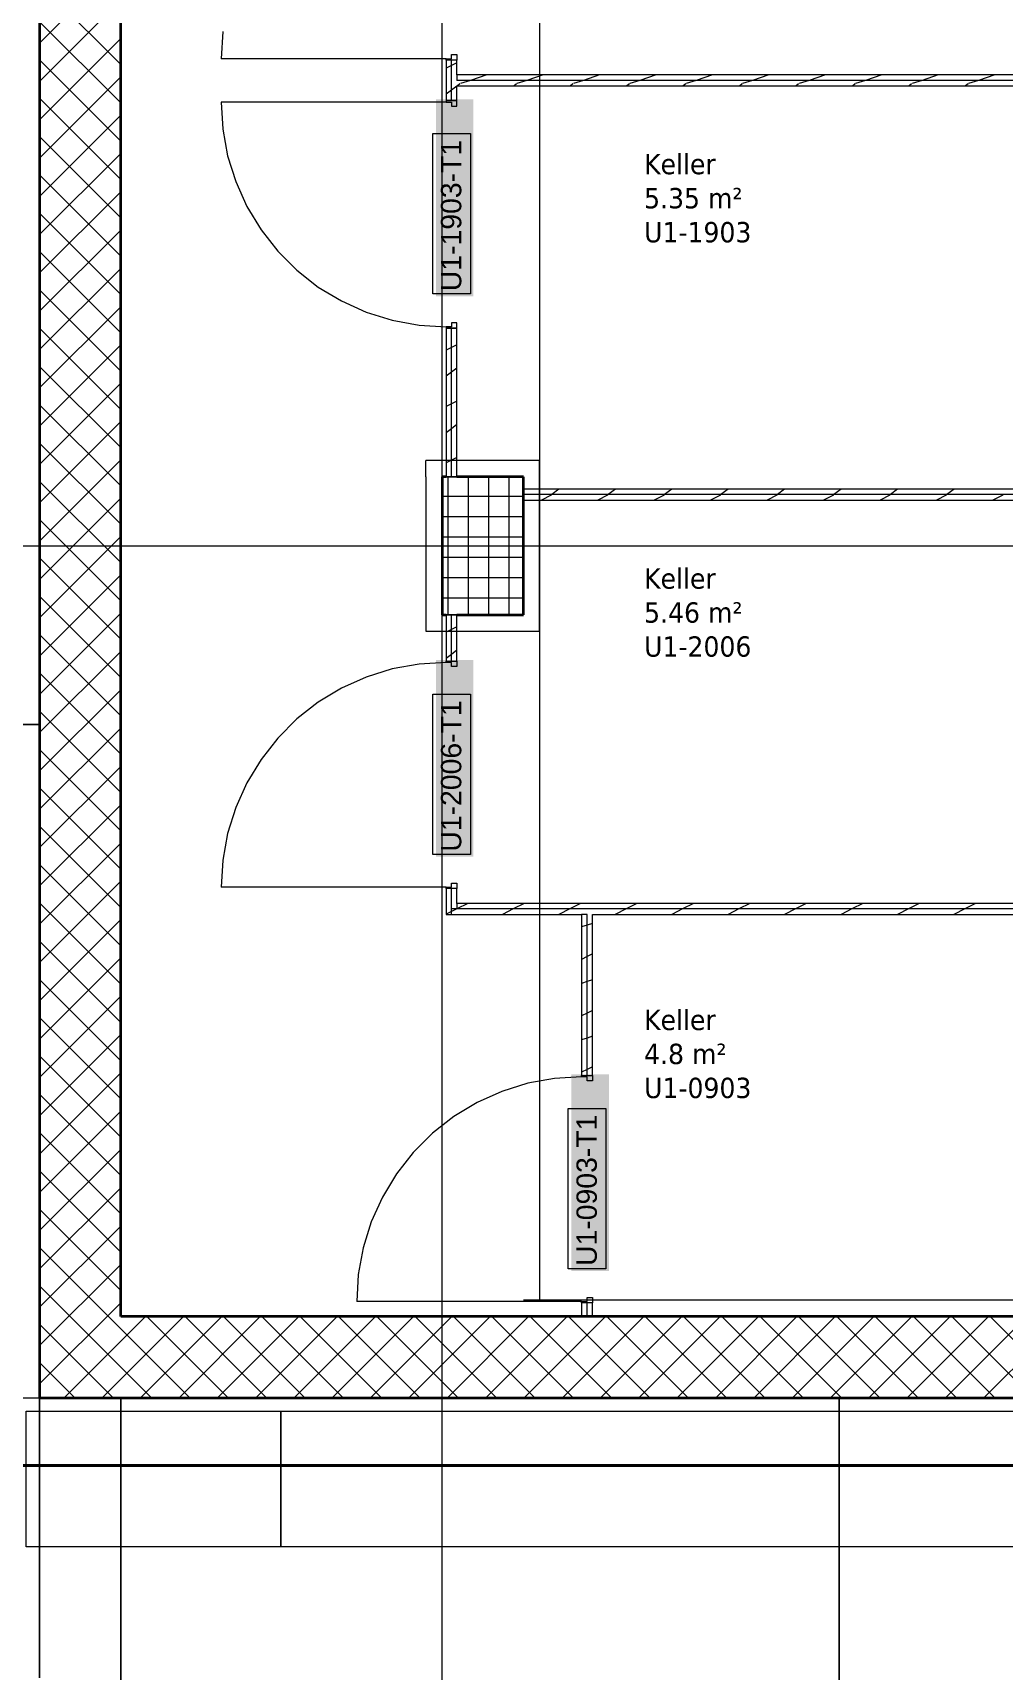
# Model space of a CAD drawing. Extents: x -882 to 613, y -179 to 707.
# Drawn here: x 105 to 176.6, y -104.9 to 16 of the extents above; entities that cross this region are included whole.
import ezdxf
from ezdxf.lldxf.tags import DXFTag

# ---------------------------------------------------------------- set-up
doc = ezdxf.new("R2010")
doc.units = 0
doc.layers.get('0').update_dxf_attribs({"lineweight": 13})
for name, color, linetype, lineweight, true_color in [('A-____-MATC-OTLN', 7, 'Strichpunkt - Mittel', 40, 0x0080ff), ('A-DETL-____-OTLN', 5, 'Continuous', 9, 0x0000ff), ('EL01_WAN_Trassen', 40, 'Continuous', 13, 0xffbf00)]:
    doc.layers.add(name, color=color, linetype=linetype, lineweight=lineweight, true_color=true_color)
for name, color, linetype, lineweight in [('A-AREA-____-IDEN', 7, 'Continuous', 5), ('A-DOOR-____-IDEN', 7, 'Continuous', 5), ('A-DOOR-FRAM-MCUT', 7, 'Continuous', 9), ('A-DOOR-OPNG-OTLN', 7, 'Continuous', 9), ('A-FLOR-____-OVHD', 7, 'Strichpunkt - Fein', 9), ('A-WALL-____-MCUT', 7, 'Continuous', 35), ('A-WALL-____-PATT', 7, 'Continuous', 35), ('A-WALL-FNSH-MCUT', 7, 'Continuous', 35), ('C-PRKG-____-OTLN', 7, 'Continuous', 9), ('S-COLS-____-MCUT', 7, 'Continuous', 35), ('S-COLS-____-OTLN', 7, 'Continuous', 9), ('S-GRID-____-OTLN', 7, 'Continuous', 5)]:
    doc.layers.add(name, color=color, linetype=linetype, lineweight=lineweight)
doc.styles.get("Standard").update_dxf_attribs({"font": 'arial.ttf'})
tags = doc.linetypes.add('_Rasterlinie_', pattern=[0.375, 0.2, -0.05, 0.075, -0.05]).pattern_tags.tags
tags[10:11] = [DXFTag(74, 4), DXFTag(75, 0), DXFTag(340, '0'), DXFTag(46, 1.0), DXFTag(50, 0.0), DXFTag(44, 0.0), DXFTag(45, 0.0)]
tags[8:9] = [DXFTag(74, 4), DXFTag(75, 0), DXFTag(340, '0'), DXFTag(46, 1.0), DXFTag(50, 0.0), DXFTag(44, 0.0), DXFTag(45, 0.0)]
tags[6:7] = [DXFTag(74, 4), DXFTag(75, 0), DXFTag(340, '0'), DXFTag(46, 1.0), DXFTag(50, 0.0), DXFTag(44, 0.0), DXFTag(45, 0.0)]
tags[4:5] = [DXFTag(74, 4), DXFTag(75, 0), DXFTag(340, '0'), DXFTag(46, 1.0), DXFTag(50, 0.0), DXFTag(44, 0.0), DXFTag(45, 0.0)]
tags = doc.linetypes.add('_Strichliert - Fein_', pattern=[0.15, 0.1, -0.05]).pattern_tags.tags
tags[6:7] = [DXFTag(74, 4), DXFTag(75, 0), DXFTag(340, '0'), DXFTag(46, 1.0), DXFTag(50, 0.0), DXFTag(44, 0.0), DXFTag(45, 0.0)]
tags[4:5] = [DXFTag(74, 4), DXFTag(75, 0), DXFTag(340, '0'), DXFTag(46, 1.0), DXFTag(50, 0.0), DXFTag(44, 0.0), DXFTag(45, 0.0)]
tags = doc.linetypes.add('Strichpunkt - Fein', pattern=[0.2, 0.1, -0.05, 0, -0.05]).pattern_tags.tags
tags[10:11] = [DXFTag(74, 4), DXFTag(75, 0), DXFTag(340, '0'), DXFTag(46, 1.0), DXFTag(50, 0.0), DXFTag(44, 0.0), DXFTag(45, 0.0)]
tags[8:9] = [DXFTag(74, 4), DXFTag(75, 0), DXFTag(340, '0'), DXFTag(46, 1.0), DXFTag(50, 0.0), DXFTag(44, 0.0), DXFTag(45, 0.0)]
tags[6:7] = [DXFTag(74, 4), DXFTag(75, 0), DXFTag(340, '0'), DXFTag(46, 1.0), DXFTag(50, 0.0), DXFTag(44, 0.0), DXFTag(45, 0.0)]
tags[4:5] = [DXFTag(74, 4), DXFTag(75, 0), DXFTag(340, '0'), DXFTag(46, 1.0), DXFTag(50, 0.0), DXFTag(44, 0.0), DXFTag(45, 0.0)]
tags = doc.linetypes.add('Strichpunkt - Mittel', pattern=[0.35, 0.15, -0.1, 0, -0.1]).pattern_tags.tags
tags[10:11] = [DXFTag(74, 4), DXFTag(75, 0), DXFTag(340, '0'), DXFTag(46, 1.0), DXFTag(50, 0.0), DXFTag(44, 0.0), DXFTag(45, 0.0)]
tags[8:9] = [DXFTag(74, 4), DXFTag(75, 0), DXFTag(340, '0'), DXFTag(46, 1.0), DXFTag(50, 0.0), DXFTag(44, 0.0), DXFTag(45, 0.0)]
tags[6:7] = [DXFTag(74, 4), DXFTag(75, 0), DXFTag(340, '0'), DXFTag(46, 1.0), DXFTag(50, 0.0), DXFTag(44, 0.0), DXFTag(45, 0.0)]
tags[4:5] = [DXFTag(74, 4), DXFTag(75, 0), DXFTag(340, '0'), DXFTag(46, 1.0), DXFTag(50, 0.0), DXFTag(44, 0.0), DXFTag(45, 0.0)]

# ---------------------------------------------------------------- blocks, each defined once
blk = doc.blocks.new('Referenz-A0UJ2IESXE', base_point=(-902.38, -164.15))
at = {"layer": 'A-____-MATC-OTLN', "color": 0, "linetype": 'Strichpunkt - Mittel', "ltscale": 0.4}
blk.add_line((-854.49, -89.81), (391.8, -89.81), dxfattribs=at)
at = {"layer": 'A-DETL-____-OTLN', "color": 0, "linetype": '_Strichliert - Fein_', "ltscale": 0.13}
blk.add_line((133.99, -16.81), (133.99, -15.61), dxfattribs=at)
at = {"layer": 'A-DOOR-____-IDEN', "color": 0, "linetype": 'Continuous', "ltscale": 0.13}
for p, q in [((134.5, -3.31), (134.5, 8.53)), ((134.5, 8.53), (137.28, 8.53)), ((137.28, 8.53), (137.28, -3.31)), ((137.28, -3.31), (134.5, -3.31)), ((134.5, -44.69), (134.5, -32.85)), ((134.5, -32.85), (137.28, -32.85)), ((137.28, -32.85), (137.28, -44.69)), ((137.28, -44.69), (134.5, -44.69)), ((144.5, -75.28), (144.5, -63.44)), ((144.5, -63.44), (147.28, -63.44)), ((147.28, -63.44), (147.28, -75.28)), ((147.28, -75.28), (144.5, -75.28))]:
    blk.add_line(p, q, dxfattribs=at)
at = {"layer": 'A-DOOR-____-IDEN', "color": 7, "linetype": 'Continuous', "ltscale": 0.13, "true_color": 0xffffff}
for points in [[(134.74, -3.48), (137.5, -3.48), (134.74, 11.06)], [(137.5, -3.48), (134.74, 11.06), (137.5, 11.06)], [(134.74, -44.87), (137.5, -44.87), (134.74, -30.33)], [(137.5, -44.87), (134.74, -30.33), (137.5, -30.33)], [(144.74, -75.46), (147.5, -75.46), (144.74, -60.92)], [(147.5, -75.46), (144.74, -60.92), (147.5, -60.92)]]:
    blk.add_solid(points, dxfattribs=at)
at = {"layer": 'A-DOOR-FRAM-MCUT', "color": 0, "linetype": 'Continuous', "ltscale": 0.13}
for p, q in [((135.49, 14.06), (135.89, 14.06)), ((135.49, 13.96), (135.49, 14.06)), ((136.29, 13.96), (135.49, 13.96)), ((135.89, 14.36), (136.29, 14.36)), ((135.89, 14.06), (135.89, 14.36)), ((136.29, 14.36), (136.29, 13.96)), ((135.49, 10.96), (135.49, 10.86)), ((136.29, 10.96), (135.49, 10.96)), ((136.29, 10.56), (136.29, 10.96)), ((135.49, 10.86), (135.89, 10.86)), ((135.89, 10.86), (135.89, 10.56)), ((135.89, 10.56), (136.29, 10.56)), ((135.49, -5.74), (135.49, -5.84)), ((135.89, -5.74), (135.49, -5.74)), ((135.49, -5.84), (136.29, -5.84)), ((136.29, -5.44), (135.89, -5.44)), ((135.89, -5.44), (135.89, -5.74)), ((136.29, -5.84), (136.29, -5.44)), ((135.49, -30.42), (136.29, -30.42)), ((135.49, -30.52), (135.49, -30.42)), ((135.89, -30.52), (135.49, -30.52)), ((135.89, -30.82), (135.89, -30.52)), ((136.29, -30.82), (135.89, -30.82)), ((136.29, -30.42), (136.29, -30.82)), ((135.49, -47.12), (135.89, -47.12)), ((135.49, -47.22), (135.49, -47.12)), ((135.89, -46.82), (136.29, -46.82)), ((135.89, -47.12), (135.89, -46.82)), ((136.29, -46.82), (136.29, -47.22)), ((136.29, -47.22), (135.49, -47.22)), ((145.49, -61.01), (146.29, -61.01)), ((145.49, -61.11), (145.49, -61.01)), ((145.89, -61.11), (145.49, -61.11)), ((145.89, -61.41), (145.89, -61.11)), ((146.29, -61.41), (145.89, -61.41)), ((146.29, -61.01), (146.29, -61.41)), ((145.49, -77.71), (145.89, -77.71)), ((145.49, -77.81), (145.49, -77.71)), ((146.29, -77.81), (145.49, -77.81)), ((145.89, -77.41), (146.29, -77.41)), ((145.89, -77.71), (145.89, -77.41)), ((146.29, -77.41), (146.29, -77.81))]:
    blk.add_line(p, q, dxfattribs=at)
at = {"layer": 'A-DOOR-OPNG-OTLN', "color": 0, "linetype": 'Continuous', "ltscale": 0.13}
for p, q in [((119.01, 16.07), (118.89, 14.06)), ((135.49, 14.06), (118.89, 14.06)), ((135.49, 10.86), (118.89, 10.86)), ((118.89, 10.86), (119.01, 8.86)), ((119.01, 8.86), (119.37, 6.89)), ((119.37, 6.89), (119.97, 4.98)), ((119.97, 4.98), (120.79, 3.15)), ((120.79, 3.15), (121.83, 1.43)), ((121.83, 1.43), (123.06, -0.14)), ((123.06, -0.14), (124.48, -1.56)), ((124.48, -1.56), (126.06, -2.8)), ((126.06, -2.8), (127.77, -3.83)), ((127.77, -3.83), (129.6, -4.66)), ((129.6, -4.66), (131.52, -5.25)), ((131.52, -5.25), (133.49, -5.61)), ((133.49, -5.61), (135.49, -5.74)), ((131.52, -31), (129.6, -31.6)), ((133.49, -30.64), (131.52, -31)), ((135.49, -30.52), (133.49, -30.64)), ((127.77, -32.42), (126.06, -33.46)), ((129.6, -31.6), (127.77, -32.42)), ((126.06, -33.46), (124.48, -34.69)), ((124.48, -34.69), (123.06, -36.11)), ((123.06, -36.11), (121.83, -37.69)), ((121.83, -37.69), (120.79, -39.4)), ((120.79, -39.4), (119.97, -41.23)), ((119.97, -41.23), (119.37, -43.14)), ((119.37, -43.14), (119.01, -45.12)), ((119.01, -45.12), (118.89, -47.12)), ((135.49, -47.12), (118.89, -47.12)), ((141.52, -61.59), (139.6, -62.19)), ((143.49, -61.23), (141.52, -61.59)), ((145.49, -61.11), (143.49, -61.23)), ((139.6, -62.19), (137.77, -63.01)), ((136.06, -64.05), (134.48, -65.28)), ((137.77, -63.01), (136.06, -64.05)), ((134.48, -65.28), (133.06, -66.7)), ((133.06, -66.7), (131.83, -68.28)), ((131.83, -68.28), (130.79, -69.99)), ((130.79, -69.99), (129.97, -71.82)), ((129.97, -71.82), (129.37, -73.74)), ((129.37, -73.74), (129.01, -75.71)), ((129.01, -75.71), (128.89, -77.71)), ((145.49, -77.71), (128.89, -77.71))]:
    blk.add_line(p, q, dxfattribs=at)
at = {"layer": 'A-FLOR-____-OVHD', "color": 0, "linetype": 'Strichpunkt - Fein', "ltscale": 0.13}
for p, q in [((142.39, 402.49), (142.39, -77.61)), ((142.39, -15.61), (133.99, -15.61)), ((142.39, -28.21), (142.39, -15.61)), ((133.99, -16.81), (133.99, -28.21)), ((133.99, -28.21), (142.39, -28.21)), ((210.99, -77.61), (141.19, -77.61))]:
    blk.add_line(p, q, dxfattribs=at)
at = {"layer": 'A-WALL-____-MCUT', "color": 0, "linetype": 'Continuous', "ltscale": 0.35}
for p, q in [((105.49, 295.69), (105.49, -84.81)), ((111.49, -78.81), (111.49, 286.69)), ((146.29, -78.81), (111.49, -78.81)), ((360.89, -78.81), (146.29, -78.81)), ((105.49, -84.81), (372.89, -84.81))]:
    blk.add_line(p, q, dxfattribs=at)
at = {"layer": 'A-WALL-____-MCUT', "color": 0, "linetype": 'Continuous', "lineweight": 9, "ltscale": 0.13}
for p, q in [((135.89, 10.96), (135.89, 13.96)), ((136.29, 12.86), (136.29, 12.46)), ((290.69, 12.46), (136.29, 12.46)), ((135.89, -16.81), (135.89, -5.84)), ((135.49, -16.81), (136.29, -16.81)), ((290.69, -18.13), (141.19, -18.13)), ((136.29, -27.01), (135.49, -27.01)), ((135.89, -30.42), (135.89, -27.01)), ((135.89, -49.12), (135.89, -47.22)), ((136.29, -48.32), (136.29, -48.72)), ((290.69, -48.72), (135.89, -48.72)), ((145.89, -49.12), (145.49, -49.12)), ((145.89, -61.01), (145.89, -49.12)), ((145.89, -78.81), (145.89, -77.81))]:
    blk.add_line(p, q, dxfattribs=at)
at = {"layer": 'A-WALL-____-PATT', "color": 0, "linetype": 'Continuous', "lineweight": 9, "ltscale": 0.13}
for p, q in [((105.49, 15.21), (111.49, 21.21)), ((111.49, 13.62), (105.49, 19.62)), ((105.49, 12.38), (111.49, 18.38)), ((111.49, 10.79), (105.49, 16.79)), ((105.49, 9.55), (111.49, 15.55)), ((111.49, 7.97), (105.49, 13.97)), ((135.89, 13.56), (135.49, 13.36)), ((136.29, 13.76), (135.89, 13.56)), ((105.49, 6.72), (111.49, 12.72)), ((136.51, 12.2), (136.33, 12.06)), ((137.29, 12.46), (136.55, 12.22)), ((138.49, 12.86), (137.29, 12.46)), ((140.68, 12.2), (140.5, 12.06)), ((141.45, 12.46), (140.71, 12.22)), ((142.65, 12.86), (141.45, 12.46)), ((144.84, 12.2), (144.66, 12.06)), ((145.62, 12.46), (144.88, 12.22)), ((146.82, 12.86), (145.62, 12.46)), ((149.01, 12.2), (148.83, 12.06)), ((149.78, 12.46), (149.04, 12.22)), ((150.98, 12.86), (149.78, 12.46)), ((153.17, 12.2), (152.99, 12.06)), ((153.95, 12.46), (153.21, 12.22)), ((155.15, 12.86), (153.95, 12.46)), ((157.34, 12.2), (157.16, 12.06)), ((158.11, 12.46), (157.37, 12.22)), ((159.31, 12.86), (158.11, 12.46)), ((161.5, 12.2), (161.32, 12.06)), ((162.28, 12.46), (161.54, 12.22)), ((163.48, 12.86), (162.28, 12.46)), ((165.67, 12.2), (165.49, 12.06)), ((166.44, 12.46), (165.7, 12.22)), ((167.64, 12.86), (166.44, 12.46)), ((169.83, 12.2), (169.65, 12.06)), ((170.61, 12.46), (169.87, 12.22)), ((171.81, 12.86), (170.61, 12.46)), ((174, 12.2), (173.82, 12.06)), ((174.77, 12.46), (174.03, 12.22)), ((175.97, 12.86), (174.77, 12.46)), ((111.49, 5.14), (105.49, 11.14)), ((135.89, 11.73), (135.49, 11.43)), ((136.29, 12.03), (135.89, 11.73)), ((105.49, 3.89), (111.49, 9.89)), ((111.49, 2.31), (105.49, 8.31)), ((105.49, 1.07), (111.49, 7.07)), ((111.49, -0.52), (105.49, 5.48)), ((105.49, -1.76), (111.49, 4.24)), ((111.49, -3.35), (105.49, 2.65)), ((105.49, -4.59), (111.49, 1.41)), ((111.49, -6.18), (105.49, -0.18)), ((105.49, -7.42), (111.49, -1.42)), ((111.49, -9), (105.49, -3)), ((105.49, -10.25), (111.49, -4.25)), ((111.49, -11.83), (105.49, -5.83)), ((105.49, -13.08), (111.49, -7.08)), ((136.29, -7.06), (135.89, -7.26)), ((135.89, -7.26), (135.49, -7.46)), ((111.49, -14.66), (105.49, -8.66)), ((135.89, -9.09), (135.49, -9.39)), ((136.29, -8.79), (135.89, -9.09)), ((105.49, -15.91), (111.49, -9.91)), ((111.49, -17.49), (105.49, -11.49)), ((135.89, -11.43), (135.49, -11.63)), ((136.29, -11.23), (135.89, -11.43)), ((105.49, -18.73), (111.49, -12.73)), ((135.89, -13.26), (135.49, -13.56)), ((136.29, -12.96), (135.89, -13.26)), ((111.49, -20.32), (105.49, -14.32)), ((105.49, -21.56), (111.49, -15.56)), ((135.89, -15.59), (135.49, -15.79)), ((136.29, -15.39), (135.89, -15.59)), ((111.49, -23.15), (105.49, -17.15)), ((143.28, -18.13), (143.18, -18.2)), ((143.81, -17.73), (143.28, -18.13)), ((147.44, -18.13), (147.34, -18.2)), ((147.98, -17.73), (147.44, -18.13)), ((151.61, -18.13), (151.51, -18.2)), ((152.14, -17.73), (151.61, -18.13)), ((155.77, -18.13), (155.67, -18.2)), ((156.31, -17.73), (155.77, -18.13)), ((159.94, -18.13), (159.84, -18.2)), ((160.47, -17.73), (159.94, -18.13)), ((164.1, -18.13), (164.01, -18.2)), ((164.64, -17.73), (164.1, -18.13)), ((168.27, -18.13), (168.17, -18.2)), ((168.8, -17.73), (168.27, -18.13)), ((172.43, -18.13), (172.34, -18.2)), ((172.97, -17.73), (172.43, -18.13)), ((176.6, -18.13), (176.5, -18.2)), ((105.49, -24.39), (111.49, -18.39)), ((143.24, -18.16), (142.52, -18.53)), ((147.41, -18.16), (146.68, -18.53)), ((151.57, -18.16), (150.85, -18.53)), ((155.74, -18.16), (155.01, -18.53)), ((159.9, -18.16), (159.18, -18.53)), ((164.07, -18.16), (163.34, -18.53)), ((168.23, -18.16), (167.51, -18.53)), ((172.4, -18.16), (171.67, -18.53)), ((176.56, -18.16), (175.84, -18.53)), ((111.49, -25.97), (105.49, -19.97)), ((105.49, -27.22), (111.49, -21.22)), ((111.49, -28.8), (105.49, -22.8)), ((105.49, -30.05), (111.49, -24.05)), ((111.49, -31.63), (105.49, -25.63)), ((105.49, -32.88), (111.49, -26.88)), ((111.49, -34.46), (105.49, -28.46)), ((135.89, -28.09), (135.49, -28.29)), ((136.29, -27.89), (135.89, -28.09)), ((105.49, -35.7), (111.49, -29.7)), ((135.89, -29.92), (135.49, -30.22)), ((136.29, -29.62), (135.89, -29.92)), ((111.49, -37.29), (105.49, -31.29)), ((105.49, -38.53), (111.49, -32.53)), ((111.49, -40.12), (105.49, -34.12)), ((105.49, -41.36), (111.49, -35.36)), ((111.49, -42.95), (105.49, -36.95)), ((105.49, -44.19), (111.49, -38.19)), ((111.49, -45.77), (105.49, -39.77)), ((105.49, -47.02), (111.49, -41.02)), ((111.49, -48.6), (105.49, -42.6)), ((105.49, -49.85), (111.49, -43.85)), ((111.49, -51.43), (105.49, -45.43)), ((105.49, -52.67), (111.49, -46.67)), ((111.49, -54.26), (105.49, -48.26)), ((137.08, -48.32), (136.29, -48.71)), ((141.24, -48.32), (140.44, -48.72)), ((145.41, -48.32), (144.61, -48.72)), ((149.57, -48.32), (148.77, -48.72)), ((153.74, -48.32), (152.94, -48.72)), ((157.9, -48.32), (157.1, -48.72)), ((162.07, -48.32), (161.27, -48.72)), ((166.23, -48.32), (165.43, -48.72)), ((170.4, -48.32), (169.6, -48.72)), ((174.56, -48.32), (173.76, -48.72)), ((105.49, -55.5), (111.49, -49.5)), ((135.89, -48.91), (135.49, -49.11)), ((136.28, -48.72), (135.89, -48.91)), ((136.29, -48.71), (136.28, -48.72)), ((140.44, -48.72), (139.64, -49.12)), ((144.61, -48.72), (143.81, -49.12)), ((148.77, -48.72), (147.97, -49.12)), ((152.94, -48.72), (152.14, -49.12)), ((157.1, -48.72), (156.3, -49.12)), ((161.27, -48.72), (160.47, -49.12)), ((165.43, -48.72), (164.63, -49.12)), ((169.6, -48.72), (168.8, -49.12)), ((173.76, -48.72), (172.96, -49.12)), ((145.89, -49.92), (145.49, -50.05)), ((146.29, -49.78), (145.89, -49.92)), ((111.49, -57.09), (105.49, -51.09)), ((105.49, -58.33), (111.49, -52.33)), ((145.89, -52.24), (145.49, -52.44)), ((146.29, -52.04), (145.89, -52.24)), ((111.49, -59.92), (105.49, -53.92)), ((145.89, -54.08), (145.49, -54.21)), ((146.29, -53.95), (145.89, -54.08)), ((105.49, -61.16), (111.49, -55.16)), ((111.49, -62.74), (105.49, -56.74)), ((145.89, -56.41), (145.49, -56.61)), ((146.29, -56.21), (145.89, -56.41)), ((105.49, -63.99), (111.49, -57.99)), ((145.89, -58.25), (145.49, -58.38)), ((146.29, -58.11), (145.89, -58.25)), ((111.49, -65.57), (105.49, -59.57)), ((146.29, -60.37), (145.89, -60.57)), ((105.49, -66.82), (111.49, -60.82)), ((145.89, -60.57), (145.49, -60.77)), ((111.49, -68.4), (105.49, -62.4)), ((105.49, -69.65), (111.49, -63.65)), ((111.49, -71.23), (105.49, -65.23)), ((105.49, -72.47), (111.49, -66.47)), ((111.49, -74.06), (105.49, -68.06)), ((105.49, -75.3), (111.49, -69.3)), ((111.49, -76.89), (105.49, -70.89)), ((105.49, -78.13), (111.49, -72.13)), ((111.49, -79.72), (105.49, -73.72)), ((105.49, -80.96), (111.49, -74.96)), ((111.49, -82.54), (105.49, -76.54)), ((105.49, -83.79), (111.49, -77.79)), ((110.92, -84.81), (105.49, -79.37)), ((111.49, -80.62), (113.3, -78.81)), ((111.49, -83.44), (116.12, -78.81)), ((116.58, -84.81), (111.49, -79.72)), ((112.95, -84.81), (118.95, -78.81)), ((119.41, -84.81), (113.41, -78.81)), ((115.78, -84.81), (121.78, -78.81)), ((122.24, -84.81), (116.24, -78.81)), ((118.61, -84.81), (124.61, -78.81)), ((125.07, -84.81), (119.07, -78.81)), ((121.44, -84.81), (127.44, -78.81)), ((127.89, -84.81), (121.89, -78.81)), ((124.27, -84.81), (130.27, -78.81)), ((130.72, -84.81), (124.72, -78.81)), ((127.09, -84.81), (133.09, -78.81)), ((133.55, -84.81), (127.55, -78.81)), ((129.92, -84.81), (135.92, -78.81)), ((136.38, -84.81), (130.38, -78.81)), ((132.75, -84.81), (138.75, -78.81)), ((139.21, -84.81), (133.21, -78.81)), ((135.58, -84.81), (141.58, -78.81)), ((142.04, -84.81), (136.04, -78.81)), ((138.41, -84.81), (144.41, -78.81)), ((144.86, -84.81), (138.86, -78.81)), ((141.24, -84.81), (147.24, -78.81)), ((147.69, -84.81), (141.69, -78.81)), ((144.07, -84.81), (150.07, -78.81)), ((150.52, -84.81), (144.52, -78.81)), ((146.89, -84.81), (152.89, -78.81)), ((153.35, -84.81), (147.35, -78.81)), ((149.72, -84.81), (155.72, -78.81)), ((156.18, -84.81), (150.18, -78.81)), ((152.55, -84.81), (158.55, -78.81)), ((159.01, -84.81), (153.01, -78.81)), ((155.38, -84.81), (161.38, -78.81)), ((161.84, -84.81), (155.84, -78.81)), ((158.21, -84.81), (164.21, -78.81)), ((164.66, -84.81), (158.66, -78.81)), ((161.04, -84.81), (167.04, -78.81)), ((167.49, -84.81), (161.49, -78.81)), ((163.86, -84.81), (169.86, -78.81)), ((170.32, -84.81), (164.32, -78.81)), ((166.69, -84.81), (172.69, -78.81)), ((173.15, -84.81), (167.15, -78.81)), ((169.52, -84.81), (175.52, -78.81)), ((175.98, -84.81), (169.98, -78.81)), ((172.35, -84.81), (178.35, -78.81)), ((178.81, -84.81), (172.81, -78.81)), ((175.18, -84.81), (181.18, -78.81)), ((181.63, -84.81), (175.63, -78.81)), ((107.3, -84.81), (111.49, -80.62)), ((108.1, -84.81), (105.49, -82.2)), ((113.75, -84.81), (111.49, -82.54)), ((110.12, -84.81), (111.49, -83.44))]:
    blk.add_line(p, q, dxfattribs=at)
at = {"layer": 'A-WALL-FNSH-MCUT', "color": 0, "linetype": 'Continuous', "lineweight": 9, "ltscale": 0.13}
for p, q in [((135.49, 13.96), (135.49, 10.96)), ((136.29, 13.96), (135.49, 13.96)), ((136.29, 12.86), (136.29, 13.96)), ((290.69, 12.86), (136.29, 12.86)), ((135.49, 10.96), (136.29, 10.96)), ((136.29, 10.96), (136.29, 12.06)), ((136.29, 12.06), (290.69, 12.06)), ((135.49, -5.84), (135.49, -16.81)), ((136.29, -5.84), (135.49, -5.84)), ((136.29, -16.81), (136.29, -5.84)), ((290.69, -17.73), (141.19, -17.73)), ((141.19, -17.73), (141.19, -18.53)), ((141.19, -18.53), (290.69, -18.53)), ((135.49, -27.01), (135.49, -30.42)), ((136.29, -30.42), (136.29, -27.01)), ((135.49, -30.42), (136.29, -30.42)), ((135.49, -47.22), (135.49, -49.12)), ((136.29, -47.22), (135.49, -47.22)), ((136.29, -48.32), (136.29, -47.22)), ((290.69, -48.32), (136.29, -48.32)), ((135.49, -49.12), (145.49, -49.12)), ((145.49, -49.12), (145.49, -61.01)), ((146.29, -49.12), (290.69, -49.12)), ((146.29, -61.01), (146.29, -49.12)), ((145.49, -61.01), (146.29, -61.01)), ((145.49, -77.81), (145.49, -78.81)), ((146.29, -77.81), (145.49, -77.81)), ((146.29, -78.81), (146.29, -77.81))]:
    blk.add_line(p, q, dxfattribs=at)
at = {"layer": 'C-PRKG-____-OTLN', "color": 0, "linetype": 'Continuous', "ltscale": 0.13}
for p, q in [((105.49, -35.1), (5.49, -35.1)), ((105.49, -35.1), (5.49, -35.1)), ((5.49, -35.1), (105.49, -35.1)), ((105.49, -35.09), (5.61, -35.09)), ((5.61, -35.09), (105.49, -35.09)), ((105.49, -35.09), (5.61, -35.09)), ((105.49, -105.49), (105.49, -84.81)), ((105.49, -105.49), (105.49, -84.81)), ((105.49, -84.81), (105.49, -105.49)), ((164.49, -84.82), (111.49, -84.82)), ((111.49, -157.46), (111.49, -84.82)), ((164.49, -84.82), (111.49, -84.82)), ((111.49, -84.82), (111.49, -157.46)), ((111.49, -157.46), (111.49, -84.82)), ((111.49, -84.82), (164.49, -84.82)), ((111.49, -84.82), (111.49, -84.82)), ((164.49, -157.46), (164.49, -84.82)), ((164.49, -157.46), (164.49, -84.82)), ((164.49, -84.82), (164.49, -157.46)), ((164.49, -84.82), (164.49, -84.82))]:
    blk.add_line(p, q, dxfattribs=at)
at = {"layer": 'S-COLS-____-MCUT', "color": 0, "linetype": 'Continuous', "ltscale": 0.35}
for p, q in [((135.49, -16.81), (135.19, -16.81)), ((135.19, -16.81), (135.19, -27.01)), ((141.19, -16.81), (136.29, -16.81)), ((141.19, -27.01), (141.19, -16.81)), ((135.19, -27.01), (135.49, -27.01)), ((136.29, -27.01), (141.19, -27.01))]:
    blk.add_line(p, q, dxfattribs=at)
at = {"layer": 'S-COLS-____-OTLN', "color": 0, "linetype": 'Continuous', "ltscale": 0.13}
for p, q in [((135.89, -16.81), (135.49, -16.81)), ((135.65, -27.01), (135.65, -16.81)), ((136.29, -16.81), (135.89, -16.81)), ((137.15, -27.01), (137.15, -16.81)), ((138.65, -27.01), (138.65, -16.81)), ((140.15, -27.01), (140.15, -16.81)), ((135.19, -18.24), (141.19, -18.24)), ((135.19, -19.74), (141.19, -19.74)), ((135.19, -21.24), (141.19, -21.24)), ((135.19, -22.74), (141.19, -22.74)), ((135.19, -24.24), (141.19, -24.24)), ((135.19, -25.74), (141.19, -25.74)), ((135.49, -27.01), (135.89, -27.01)), ((135.89, -27.01), (136.29, -27.01))]:
    blk.add_line(p, q, dxfattribs=at)
at = {"layer": 'S-GRID-____-OTLN', "color": 0, "linetype": '_Rasterlinie_', "ltscale": 0.13}
for p, q in [((135.19, -116.81), (135.19, 660.29)), ((73.49, -21.91), (391.8, -21.91)), ((73.49, -84.81), (391.8, -84.81))]:
    blk.add_line(p, q, dxfattribs=at)
at = {"layer": 'A-AREA-____-IDEN', "color": 0, "linetype": 'Continuous', "ltscale": 0.13, "char_height": 1.5, "attachment_point": 1}
for s, insert in [('{\\W0.9;\\fVerdana;Keller}', (150.1, 7.03)), ('{\\W0.9;\\fVerdana;5.35 m²}', (150.1, 4.51)), ('{\\W0.9;\\fVerdana;U1-1903}', (150.1, 2)), ('{\\W0.9;\\fVerdana;Keller}', (150.1, -23.57)), ('{\\W0.9;\\fVerdana;5.46 m²}', (150.1, -26.08)), ('{\\W0.9;\\fVerdana;U1-2006}', (150.1, -28.59)), ('{\\W0.9;\\fVerdana;Keller}', (150.1, -56.16)), ('{\\W0.9;\\fVerdana;4.8 m²}', (150.1, -58.67)), ('{\\W0.9;\\fVerdana;U1-0903}', (150.1, -61.18))]:
    blk.add_mtext(s, dxfattribs=dict(at, insert=insert))
at = {"layer": 'A-DOOR-____-IDEN', "color": 0, "linetype": 'Continuous', "ltscale": 0.13, "char_height": 1.5, "attachment_point": 1, "rotation": 90}
for s, insert in [('{\\fArial;U1-1903-T1}', (135.11, -3.11)), ('{\\fArial;U1-2006-T1}', (135.11, -44.49)), ('{\\fArial;U1-0903-T1}', (145.11, -75.08))]:
    blk.add_mtext(s, dxfattribs=dict(at, insert=insert))
blk = doc.blocks.new('Kabelkanal-A0UJ2IEUXE', base_point=(123.29, -95.81))
at = {"color": 0, "linetype": 'ByBlock', "lineweight": -2, "ltscale": 0.13}
for p, q in [((123.29, -95.81), (123.29, -85.81)), ((123.29, -85.81), (183.29, -85.81)), ((183.29, -85.81), (183.29, -95.81)), ((183.29, -95.81), (123.29, -95.81))]:
    blk.add_line(p, q, dxfattribs=at)
blk = doc.blocks.new('Kabelkanal-A0UJ2IEYXE', base_point=(104.49, -95.81))
at = {"color": 0, "linetype": 'ByBlock', "lineweight": -2, "ltscale": 0.13}
for p, q in [((104.49, -95.81), (104.49, -85.81)), ((104.49, -85.81), (123.29, -85.81)), ((123.29, -85.81), (123.29, -95.81)), ((123.29, -95.81), (104.49, -95.81))]:
    blk.add_line(p, q, dxfattribs=at)

msp = doc.modelspace()

# ---------------------------------------------------------------- block references
at = {"color": 9, "lineweight": 25, "ltscale": 0.25, "true_color": 0xc0c0c0}
msp.add_blockref('Referenz-A0UJ2IESXE', (-902.38, -164.15), dxfattribs=at)
at = {"layer": 'EL01_WAN_Trassen', "ltscale": 0.13}
for name, p in [('Kabelkanal-A0UJ2IEYXE', (104.49, -95.81)), ('Kabelkanal-A0UJ2IEUXE', (123.29, -95.81))]:
    msp.add_blockref(name, p, dxfattribs=at)

doc.saveas('drawing.dxf')
